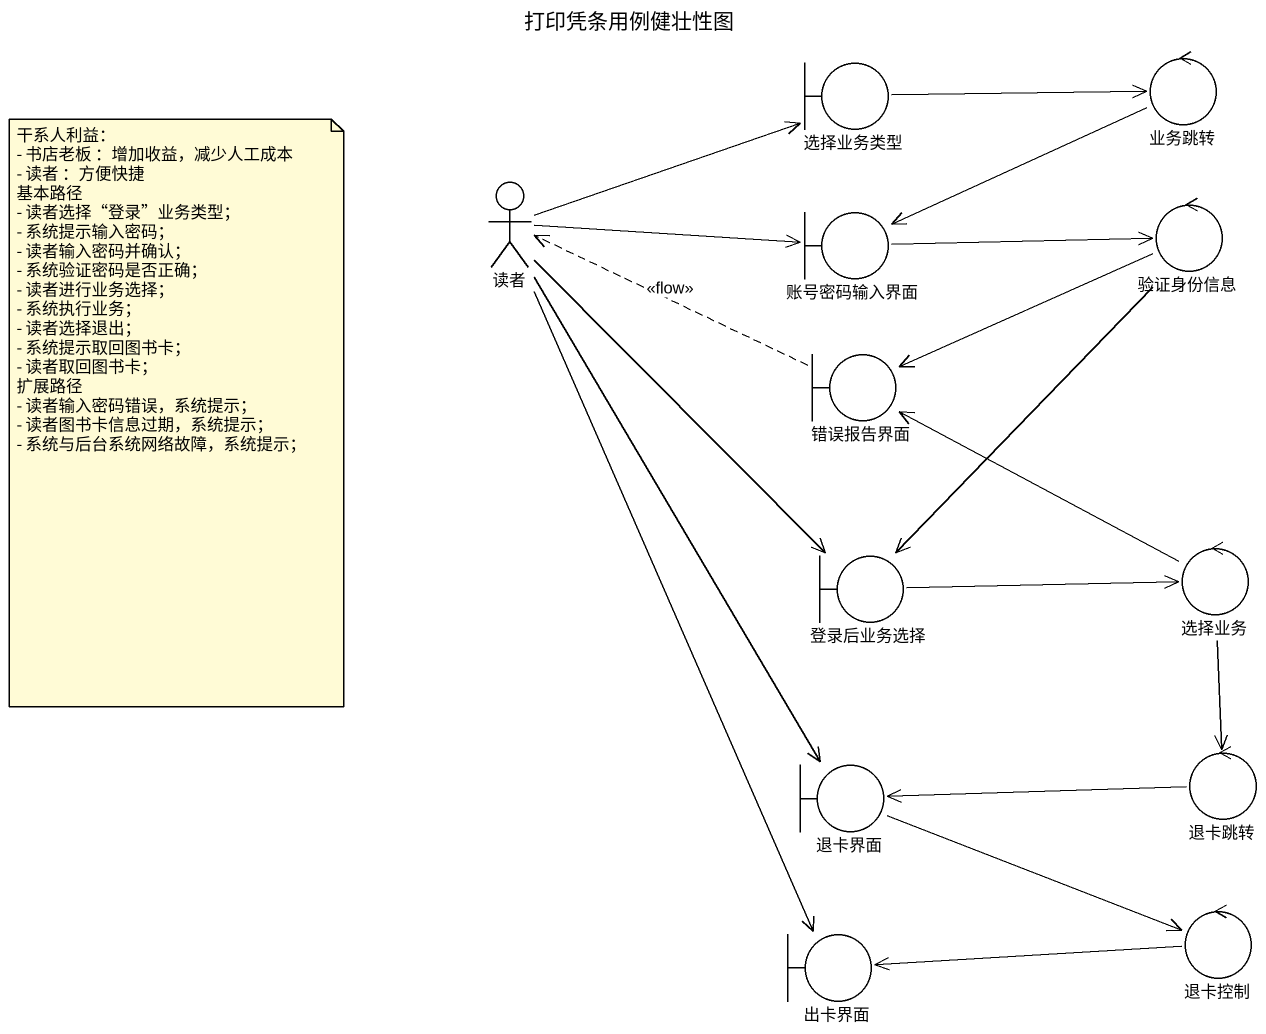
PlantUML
@startuml
title 打印凭条用例健壮性图
boundary 选择业务类型
control 业务跳转
actor 读者
boundary 账号密码输入界面
control 验证身份信息
boundary 错误报告界面
boundary 登录后业务选择
control 选择业务
boundary 退卡界面
control 退卡跳转
boundary 出卡界面
control 退卡控制
选择业务类型 -right-> 业务跳转
业务跳转 -left-> 账号密码输入界面
读者 -right-> 选择业务类型
读者 -right-> 账号密码输入界面
读者 --> 登录后业务选择
读者 --> 退卡界面
读者 --> 出卡界面
账号密码输入界面 -right-> 验证身份信息
验证身份信息 -left-> 错误报告界面
验证身份信息 --> 登录后业务选择
错误报告界面 .left.> 读者 : <<flow>>
登录后业务选择 -right-> 选择业务
选择业务 -left-> 错误报告界面
选择业务 --> 退卡跳转
退卡界面 -right-> 退卡控制
退卡跳转 -left-> 退卡界面
退卡控制 -left-> 出卡界面
note as N1
  干系人利益：
  - 书店老板 ：增加收益，减少人工成本
  - 读者 ：方便快捷
  基本路径
  - 读者选择“登录”业务类型；
  - 系统提示输入密码；
  - 读者输入密码并确认；
  - 系统验证密码是否正确；
  - 读者进行业务选择；
  - 系统执行业务；
  - 读者选择退出；
  - 系统提示取回图书卡；
  - 读者取回图书卡；
  扩展路径
  - 读者输入密码错误，系统提示；
  - 读者图书卡信息过期，系统提示；
  - 系统与后台系统网络故障，系统提示；
end note
@enduml
